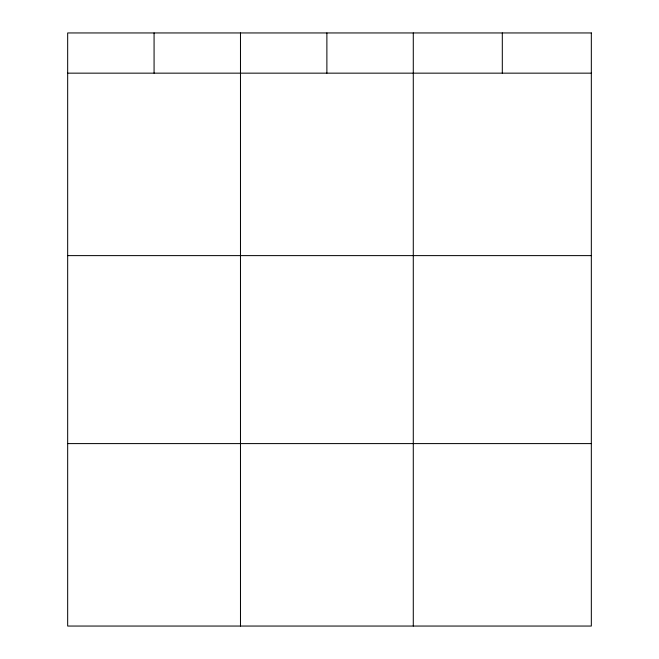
<?xml version="1.0" encoding="UTF-8"?>
<svg xmlns="http://www.w3.org/2000/svg" width="659" height="659" viewBox="0 0 659 659"><rect width="100%" height="100%" fill="white"/><g stroke="black" fill="none" stroke-linecap="round" stroke-linejoin="round"><path stroke-width="0.99" d="M67.671 73.157L591.329 73.157M67.671 255.618L591.329 255.618M67.671 443.598L591.329 443.598M502.306 32.95L502.306 73.157M413.284 32.95L413.284 626.05M326.88 32.95L326.88 73.157M240.477 32.95L240.477 626.05M154.074 32.95L154.074 73.157M591.329 32.95L67.671 32.95L67.671 626.05L591.329 626.05L591.329 32.95"/></g></svg>
